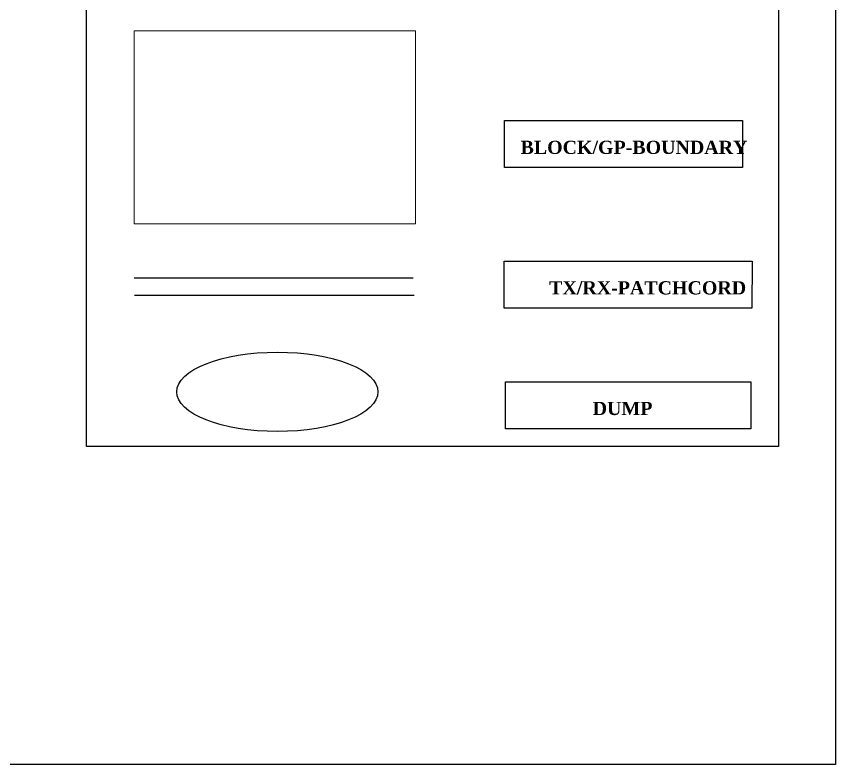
# Model space of a CAD drawing. Header units: millimetres. Extents: x 2546 to 121892, y 3367 to 58294.
# Drawn here: x 107285 to 121892, y 3367 to 16710 of the extents above; entities that cross this region are included whole.
import ezdxf

# ---------------------------------------------------------------- set-up
doc = ezdxf.new("R2010")
doc.units = ezdxf.units.MM
doc.layers.add('TAMPLATE', color=7, linetype='Continuous')
doc.styles.get("Standard").update_dxf_attribs({"font": 'timesbd.ttf'})

msp = doc.modelspace()

# ---------------------------------------------------------------- linework, layer by layer
at = {"color": 40, "true_color": 0xf8d731}
for p, q in [((109386, 12046), (114359, 12046)), ((109389, 11737), (114376, 11737))]:
    msp.add_line(p, q, dxfattribs=at)
for points in [[(2546, 58294), (121892, 58294), (121892, 3367), (2546, 3367)], [(108536, 49739), (120876, 49739), (120876, 9042), (108536, 9042)], [(115990, 14852), (120231, 14852), (120229, 14013), (115990, 14013)], [(115981, 12346), (120401, 12346), (120398, 11508), (115981, 11508)], [(116004, 10195), (120380, 10195), (120377, 9357), (116004, 9357)]]:
    msp.add_lwpolyline(points, close=True)
at = {"color": 3, "lineweight": 15}
msp.add_lwpolyline([(109386, 16453), (114402, 16453), (114402, 13012), (109386, 13012)], close=True, dxfattribs=at)
msp.add_ellipse((111938, 10015), major_axis=(-1794, 0), ratio=0.394446)

# ---------------------------------------------------------------- texts
at = {"layer": 'TAMPLATE', "lineweight": 5}
for s, height, p in [('BLOCK/GP-BOUNDARY ', 235.17, (116274, 14257)), ('TX/RX-PATCHCORD', 235.17, (116784, 11752)), ('DUMP', 235.2, (117560, 9601))]:
    msp.add_text(s, height=height, dxfattribs=at).set_placement(p)

doc.saveas('drawing.dxf')
